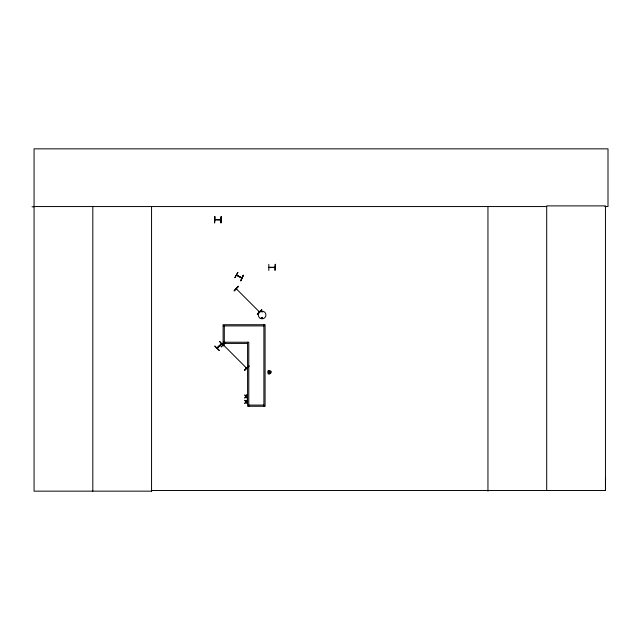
<?xml version="1.0" encoding="UTF-8"?>
<svg xmlns="http://www.w3.org/2000/svg" width="640" height="640" viewBox="0 0 640 640"><rect width="100%" height="100%" fill="white"/><g stroke="black" fill="none" stroke-linecap="round" stroke-linejoin="round"><path stroke-width="0.96" d="M605.008 206.552L608 206.552L608 148.848L34.064 148.848L34.064 491.152L151.648 491.152L151.568 490.48L605.448 490.48L605.536 478.104M223.408 345.008L223.992 345.2L223.544 344.712M246.624 367.808L246.256 367.448M259.352 311.888L259.176 311.304L259.576 311.776M259.528 311.704L259.16 311.344M261.8 311.808L262.456 311.896L261.84 311.728M261.56 317.688C262.744 320.008 262.712 315.688 261.6 317.984M262.48 317.936C261.712 316.352 261.76 319.336 262.48 317.744M269.208 373.344L269.512 372.144L269.768 373.296L269.208 373.344L268.328 372.088L269.024 371.256L270.416 371.904L269.768 373.296M269.432 372.104L269.584 371.208M217.368 348.168C229.464 337.064 213.904 349.32 217.808 347.728M237.832 272.424L234.8 277.744L237.872 272.448M237.048 275.648L236.568 275.056L241.864 278.096M241.232 277.776L241.992 277.848M240.864 280.824L243.336 275.216L240.84 280.808M240.6 280.688L243.368 275.232M268.84 267.272L274.952 267.232M221.552 343.84L221.112 344.336L221.288 343.76M214.888 219.616L220.816 219.896M268.696 373.112L269.288 372.408M269.512 372.144L270.096 371.44M238.264 286.304L234.192 290.872L238.248 286.28M234.128 290.816L238.456 286.488M214.76 346.208L219.136 350.488M217.392 348.144L217.728 347.712M221.064 346.752L225.584 342.624L221.256 346.944M257.36 314.04L261.888 309.92L257.352 314.032M257.376 314.056L261.704 309.736M248.184 366.464L244.504 370.192L248.984 366.016L244.44 370.128M244.664 370.352L248.96 366M221.624 343.912L217.328 348.152M236.592 275.104L241.928 277.784M268.376 372.648L269.232 372.336M269.56 372.216L270.416 371.904M269.368 372.448L270.232 372.976M268.816 264.32L268.816 270.432M275.272 264.28L275.016 270.392L275.248 264.28M274.888 267.448L268.84 267.48M32 206.792L34.064 206.784M34.064 206.552L546.704 206.552M220.944 219.832L214.904 219.856M223.12 325.912L263.896 325.912M223.12 342.224L248.776 342.224L248.776 406.272M247.584 343.408L223.12 343.408L223.12 324.72L265.088 324.72L265.088 406.272L247.584 406.272L247.584 342.224M248.776 405.088L263.896 405.088M268.328 372.088L269.224 372.248M269.568 372.304L270.472 372.464M241.84 278.056L236.44 275.304M268.568 371.576L269.264 372.168M236.704 289.208L236.264 288.776L259.376 311.888L258.984 311.496M246.08 367.6L246.456 368.04L223.4 344.92M214.944 346.032L219.296 350.328M269.024 371.256L269.336 372.112M605.448 490.48L605.448 205.888L546.704 205.888L546.704 490.48M487.952 206.552L487.952 491.152M263.896 324.72L263.896 406.272M224.304 325.912L224.304 342.224M221.024 216.664L221.024 222.784M214.736 216.664L214.736 222.784M151.56 206.552L151.56 491.152M92.816 206.552L92.816 491.152M246.776 394.896L246 396.168L244.736 394.896L245.728 396.512L244.704 398.128L245.968 396.84L247.248 398.128L246.232 396.496L247.248 394.896L246.776 394.896M246.776 400.264L246 401.536L244.736 400.264L245.728 401.88L244.704 403.496L245.968 402.2L247.248 403.496L246.232 401.856L247.248 400.264L246.776 400.264M219.536 341.376L223.656 345.912L219.52 341.392M268.096 370.872C266.344 378.744 276.112 369.728 268.096 370.872M214.824 216.664L214.512 222.784L214.824 216.664M221.28 216.664L220.944 222.784L221.28 216.664M274.96 267.464L268.904 267.536L274.992 267.544M260.224 318.296A3.824 3.824 0 0 0 265.952 314.984A3.824 3.824 0 0 0 260.224 311.672A3.824 3.824 0 0 0 260.224 318.296"/></g></svg>
